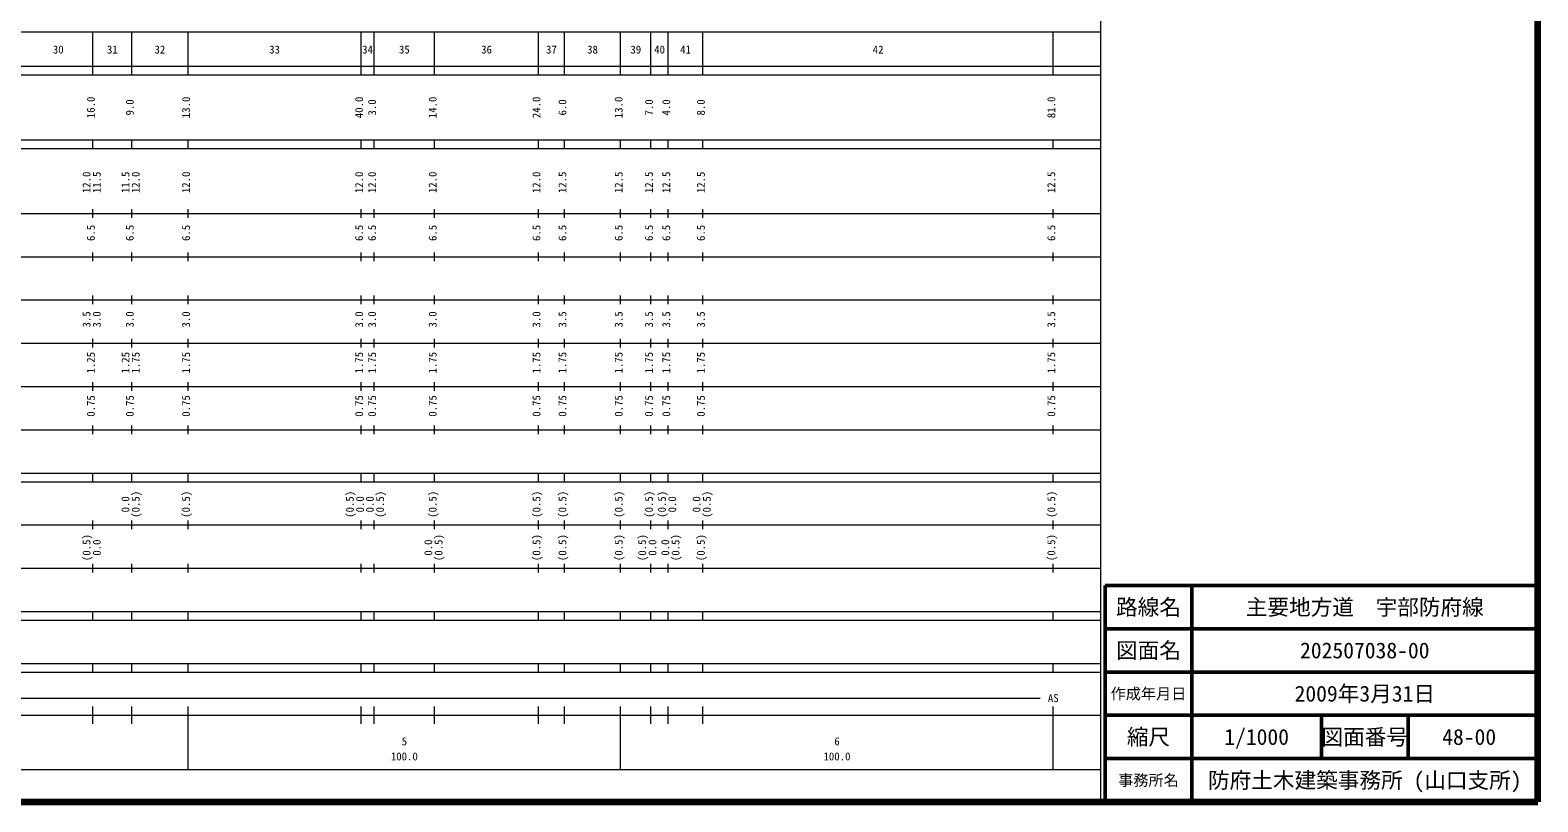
# Model space of a CAD drawing. Units: millimetres on the paper, enlarged 1000 times. Extents: x 40000 to 680000, y 20000 to 380000.
# Drawn here: x 331509 to 680000, y 20000 to 198357 of the extents above; entities that cross this region are included whole.
import ezdxf
from ezdxf.enums import TextEntityAlignment as Align

# ---------------------------------------------------------------- set-up
doc = ezdxf.new("R2010")
doc.units = ezdxf.units.MM
doc.header["$LTSCALE"] = 1000
for name, color, linetype, lineweight in [('M-TTL', 2, 'Continuous', 140), ('M-TTL-BAND', 7, 'Continuous', 13), ('M-TTL-FRAM', 2, 'Continuous', 50), ('M-TTL-LINE', 7, 'Continuous', 50)]:
    doc.layers.add(name, color=color, linetype=linetype, lineweight=lineweight)
doc.layers.add('M-TTL-TXT', color=7, linetype='Continuous')
doc.styles.add('ＭＳ ゴシック', font='')
doc.styles.get('ＭＳ ゴシック').set_extended_font_data('MS Gothic')

msp = doc.modelspace()

# ---------------------------------------------------------------- linework, layer by layer
at = {"layer": 'M-TTL'}
for p, q in [((680000, 20000), (680000, 380000)), ((40000, 20000), (680000, 20000))]:
    msp.add_line(p, q, dxfattribs=at)
at = {"layer": 'M-TTL-BAND'}
for p, q in [((579000, 20000), (579000, 370000)), ((68000, 198000), (579000, 198000)), ((346000, 188000), (346000, 198000)), ((355000, 188000), (355000, 198000)), ((368000, 188000), (368000, 198000)), ((408000, 188000), (408000, 198000)), ((411000, 188000), (411000, 198000)), ((425000, 188000), (425000, 198000)), ((449000, 188000), (449000, 198000)), ((455000, 188000), (455000, 198000)), ((468000, 188000), (468000, 198000)), ((475000, 188000), (475000, 198000)), ((479000, 188000), (479000, 198000)), ((487000, 188000), (487000, 198000)), ((568000, 188000), (568000, 198000)), ((40000, 190000), (579000, 190000)), ((40000, 188000), (579000, 188000)), ((40000, 173000), (579000, 173000)), ((40000, 171000), (579000, 171000)), ((346000, 171000), (346000, 173000)), ((355000, 171000), (355000, 173000)), ((368000, 171000), (368000, 173000)), ((408000, 171000), (408000, 173000)), ((411000, 171000), (411000, 173000)), ((425000, 171000), (425000, 173000)), ((449000, 171000), (449000, 173000)), ((455000, 171000), (455000, 173000)), ((468000, 171000), (468000, 173000)), ((475000, 171000), (475000, 173000)), ((479000, 171000), (479000, 173000)), ((487000, 171000), (487000, 173000)), ((568000, 171000), (568000, 173000)), ((346000, 155000), (346000, 157000)), ((355000, 155000), (355000, 157000)), ((368000, 155000), (368000, 157000)), ((408000, 155000), (408000, 157000)), ((411000, 155000), (411000, 157000)), ((425000, 155000), (425000, 157000)), ((449000, 155000), (449000, 157000)), ((455000, 155000), (455000, 157000)), ((468000, 155000), (468000, 157000)), ((475000, 155000), (475000, 157000)), ((479000, 155000), (479000, 157000)), ((487000, 155000), (487000, 157000)), ((568000, 155000), (568000, 157000)), ((40000, 156000), (579000, 156000)), ((346000, 145000), (346000, 147000)), ((355000, 145000), (355000, 147000)), ((368000, 145000), (368000, 147000)), ((408000, 145000), (408000, 147000)), ((411000, 145000), (411000, 147000)), ((425000, 145000), (425000, 147000)), ((449000, 145000), (449000, 147000)), ((455000, 145000), (455000, 147000)), ((468000, 145000), (468000, 147000)), ((475000, 145000), (475000, 147000)), ((479000, 145000), (479000, 147000)), ((487000, 145000), (487000, 147000)), ((568000, 145000), (568000, 147000)), ((46000, 146000), (579000, 146000)), ((52000, 136000), (579000, 136000)), ((346000, 135000), (346000, 137000)), ((355000, 135000), (355000, 137000)), ((368000, 135000), (368000, 137000)), ((408000, 135000), (408000, 137000)), ((411000, 135000), (411000, 137000)), ((425000, 135000), (425000, 137000)), ((449000, 135000), (449000, 137000)), ((455000, 135000), (455000, 137000)), ((468000, 135000), (468000, 137000)), ((475000, 135000), (475000, 137000)), ((479000, 135000), (479000, 137000)), ((487000, 135000), (487000, 137000)), ((568000, 135000), (568000, 137000)), ((46000, 126000), (579000, 126000)), ((346000, 125000), (346000, 127000)), ((355000, 125000), (355000, 127000)), ((368000, 125000), (368000, 127000)), ((408000, 125000), (408000, 127000)), ((411000, 125000), (411000, 127000)), ((425000, 125000), (425000, 127000)), ((449000, 125000), (449000, 127000)), ((455000, 125000), (455000, 127000)), ((468000, 125000), (468000, 127000)), ((475000, 125000), (475000, 127000)), ((479000, 125000), (479000, 127000)), ((487000, 125000), (487000, 127000)), ((568000, 125000), (568000, 127000)), ((52000, 116000), (579000, 116000)), ((346000, 115000), (346000, 117000)), ((355000, 115000), (355000, 117000)), ((368000, 115000), (368000, 117000)), ((408000, 115000), (408000, 117000)), ((411000, 115000), (411000, 117000)), ((425000, 115000), (425000, 117000)), ((449000, 115000), (449000, 117000)), ((455000, 115000), (455000, 117000)), ((468000, 115000), (468000, 117000)), ((475000, 115000), (475000, 117000)), ((479000, 115000), (479000, 117000)), ((487000, 115000), (487000, 117000)), ((568000, 115000), (568000, 117000)), ((46000, 106000), (579000, 106000)), ((346000, 105000), (346000, 107000)), ((355000, 105000), (355000, 107000)), ((368000, 105000), (368000, 107000)), ((408000, 105000), (408000, 107000)), ((411000, 105000), (411000, 107000)), ((425000, 105000), (425000, 107000)), ((449000, 105000), (449000, 107000)), ((455000, 105000), (455000, 107000)), ((468000, 105000), (468000, 107000)), ((475000, 105000), (475000, 107000)), ((479000, 105000), (479000, 107000)), ((487000, 105000), (487000, 107000)), ((568000, 105000), (568000, 107000)), ((40000, 96000), (579000, 96000)), ((346000, 94000), (346000, 96000)), ((355000, 94000), (355000, 96000)), ((368000, 94000), (368000, 96000)), ((408000, 94000), (408000, 96000)), ((411000, 94000), (411000, 96000)), ((425000, 94000), (425000, 96000)), ((449000, 94000), (449000, 96000)), ((455000, 94000), (455000, 96000)), ((468000, 94000), (468000, 96000)), ((475000, 94000), (475000, 96000)), ((479000, 94000), (479000, 96000)), ((487000, 94000), (487000, 96000)), ((568000, 94000), (568000, 96000)), ((40000, 94000), (579000, 94000)), ((49000, 84000), (579000, 84000)), ((346000, 83000), (346000, 85000)), ((355000, 83000), (355000, 85000)), ((368000, 83000), (368000, 85000)), ((408000, 83000), (408000, 85000)), ((411000, 83000), (411000, 85000)), ((425000, 83000), (425000, 85000)), ((449000, 83000), (449000, 85000)), ((455000, 83000), (455000, 85000)), ((468000, 83000), (468000, 85000)), ((475000, 83000), (475000, 85000)), ((479000, 83000), (479000, 85000)), ((487000, 83000), (487000, 85000)), ((568000, 83000), (568000, 85000)), ((40000, 74000), (579000, 74000)), ((346000, 73000), (346000, 75000)), ((355000, 73000), (355000, 75000)), ((368000, 73000), (368000, 75000)), ((408000, 73000), (408000, 75000)), ((411000, 73000), (411000, 75000)), ((425000, 73000), (425000, 75000)), ((449000, 73000), (449000, 75000)), ((455000, 73000), (455000, 75000)), ((468000, 73000), (468000, 75000)), ((475000, 73000), (475000, 75000)), ((479000, 73000), (479000, 75000)), ((487000, 73000), (487000, 75000)), ((568000, 73000), (568000, 75000)), ((40000, 64000), (579000, 64000)), ((346000, 62000), (346000, 64000)), ((355000, 62000), (355000, 64000)), ((368000, 62000), (368000, 64000)), ((408000, 62000), (408000, 64000)), ((411000, 62000), (411000, 64000)), ((425000, 62000), (425000, 64000)), ((449000, 62000), (449000, 64000)), ((455000, 62000), (455000, 64000)), ((468000, 62000), (468000, 64000)), ((475000, 62000), (475000, 64000)), ((479000, 62000), (479000, 64000)), ((487000, 62000), (487000, 64000)), ((568000, 62000), (568000, 64000)), ((40000, 62000), (579000, 62000)), ((40000, 52000), (579000, 52000)), ((40000, 50000), (579000, 50000)), ((346000, 50000), (346000, 52000)), ((355000, 50000), (355000, 52000)), ((368000, 50000), (368000, 52000)), ((408000, 50000), (408000, 52000)), ((411000, 50000), (411000, 52000)), ((425000, 50000), (425000, 52000)), ((449000, 50000), (449000, 52000)), ((455000, 50000), (455000, 52000)), ((468000, 50000), (468000, 52000)), ((475000, 50000), (475000, 52000)), ((479000, 50000), (479000, 52000)), ((487000, 50000), (487000, 52000)), ((568000, 50000), (568000, 52000)), ((71000, 44000), (565000, 44000)), ((346000, 38000), (346000, 42000)), ((355000, 38000), (355000, 42000)), ((368000, 27500), (368000, 42000)), ((408000, 38000), (408000, 42000)), ((411000, 38000), (411000, 42000)), ((425000, 38000), (425000, 42000)), ((449000, 38000), (449000, 42000)), ((455000, 38000), (455000, 42000)), ((468000, 27500), (468000, 42000)), ((475000, 38000), (475000, 42000)), ((479000, 38000), (479000, 42000)), ((487000, 38000), (487000, 42000)), ((568000, 27500), (568000, 42000)), ((40000, 40000), (579000, 40000)), ((68000, 27500), (579000, 27500))]:
    msp.add_line(p, q, dxfattribs=at)
at = {"layer": 'M-TTL-FRAM'}
for p, q in [((680000, 70000), (580000, 70000)), ((580000, 70000), (580000, 20000))]:
    msp.add_line(p, q, dxfattribs=at)
at = {"layer": 'M-TTL-LINE'}
for p, q in [((600000, 70000), (600000, 20000)), ((680000, 60000), (580000, 60000)), ((680000, 50000), (580000, 50000)), ((680000, 40000), (580000, 40000)), ((630000, 40000), (630000, 30000)), ((650000, 40000), (650000, 30000)), ((680000, 30000), (580000, 30000))]:
    msp.add_line(p, q, dxfattribs=at)

# ---------------------------------------------------------------- texts
at = {"layer": 'M-TTL-BAND', "style": 'ＭＳ ゴシック'}
for s, p in [('30', (338000, 192405)), ('31', (350500, 192405)), ('32', (361500, 192405)), ('33', (388000, 192405)), ('34', (409500, 192405)), ('35', (418000, 192405)), ('36', (437000, 192405)), ('37', (452000, 192405)), ('38', (461500, 192405)), ('39', (471500, 192405)), ('40', (477000, 192405)), ('41', (483000, 192405)), ('42', (527500, 192405)), ('AS', (568000, 42500)), ('5', (418000, 32523)), ('6', (518000, 32523)), ('100.0', (418000, 29033)), ('100.0', (518000, 29033))]:
    msp.add_text(s, height=1833, dxfattribs=at).set_placement(p, align=Align.BOTTOM_CENTER)
for s, p in [('16.0', (347000, 180500)), ('9.0', (356000, 180500)), ('13.0', (369000, 180500)), ('40.0', (409000, 180500)), ('3.0', (412000, 180500)), ('14.0', (426000, 180500)), ('24.0', (450000, 180500)), ('6.0', (456000, 180500)), ('13.0', (469000, 180500)), ('7.0', (476000, 180500)), ('4.0', (480000, 180500)), ('8.0', (488000, 180500)), ('81.0', (569000, 180500)), ('12.0', (346000, 163174)), ('11.5', (348370, 163174)), ('11.5', (355000, 163174)), ('12.0', (357370, 163174)), ('12.0', (369000, 163174)), ('12.0', (409000, 163174)), ('12.0', (412000, 163174)), ('12.0', (426000, 163174)), ('12.0', (450000, 163174)), ('12.5', (456000, 163174)), ('12.5', (469000, 163174)), ('12.5', (476000, 163174)), ('12.5', (480000, 163174)), ('12.5', (488000, 163174)), ('12.5', (569000, 163174)), ('6.5', (347000, 151500)), ('6.5', (356000, 151500)), ('6.5', (369000, 151500)), ('6.5', (409000, 151500)), ('6.5', (412000, 151500)), ('6.5', (426000, 151500)), ('6.5', (450000, 151500)), ('6.5', (456000, 151500)), ('6.5', (469000, 151500)), ('6.5', (476000, 151500)), ('6.5', (480000, 151500)), ('6.5', (488000, 151500)), ('6.5', (569000, 151500)), ('3.5', (346000, 131500)), ('3.0', (348370, 131500)), ('3.0', (356000, 131500)), ('3.0', (369000, 131500)), ('3.0', (409000, 131500)), ('3.0', (412000, 131500)), ('3.0', (426000, 131500)), ('3.0', (450000, 131500)), ('3.5', (456000, 131500)), ('3.5', (469000, 131500)), ('3.5', (476000, 131500)), ('3.5', (480000, 131500)), ('3.5', (488000, 131500)), ('3.5', (569000, 131500)), ('1.25', (347000, 121500)), ('1.25', (355000, 121500)), ('1.75', (357370, 121500)), ('1.75', (369000, 121500)), ('1.75', (409000, 121500)), ('1.75', (412000, 121500)), ('1.75', (426000, 121500)), ('1.75', (450000, 121500)), ('1.75', (456000, 121500)), ('1.75', (469000, 121500)), ('1.75', (476000, 121500)), ('1.75', (480000, 121500)), ('1.75', (488000, 121500)), ('1.75', (569000, 121500)), ('0.75', (347000, 111500)), ('0.75', (356000, 111500)), ('0.75', (369000, 111500)), ('0.75', (409000, 111500)), ('0.75', (412000, 111500)), ('0.75', (426000, 111500)), ('0.75', (450000, 111500)), ('0.75', (456000, 111500)), ('0.75', (469000, 111500)), ('0.75', (476000, 111500)), ('0.75', (480000, 111500)), ('0.75', (488000, 111500)), ('0.75', (569000, 111500)), ('(0.5)', (357370, 88764)), ('(0.5)', (369000, 88764)), ('(0.5)', (406860, 88764)), ('(0.5)', (413851, 88764)), ('(0.5)', (426000, 88764)), ('(0.5)', (450000, 88764)), ('(0.5)', (456000, 88764)), ('(0.5)', (469000, 88764)), ('(0.5)', (476000, 88764)), ('(0.5)', (479000, 88764)), ('(0.5)', (489370, 88764)), ('(0.5)', (569000, 88764)), ('0.0', (355000, 88764)), ('0.0', (409230, 88764)), ('0.0', (411481, 88764)), ('0.0', (481370, 88764)), ('0.0', (487000, 88764)), ('(0.5)', (346000, 78764)), ('0.0', (348370, 78764)), ('0.0', (425000, 78764)), ('(0.5)', (427370, 78764)), ('(0.5)', (450000, 78764)), ('(0.5)', (456000, 78764)), ('(0.5)', (469000, 78764)), ('(0.5)', (474436, 78764)), ('0.0', (476806, 78764)), ('0.0', (479768, 78764)), ('(0.5)', (482138, 78764)), ('(0.5)', (488000, 78764)), ('(0.5)', (569000, 78764))]:
    msp.add_text(s, height=1833, rotation=90, dxfattribs=at).set_placement(p, align=Align.BOTTOM_CENTER)
at = {"layer": 'M-TTL-TXT', "style": 'ＭＳ ゴシック'}
for s, height, p in [('路線名', 3666, (590000, 65000)), ('主要地方道\u3000宇部防府線', 3666, (640000, 65000)), ('図面名', 3666, (590000, 55000)), ('202507038-00', 3666, (640000, 55000)), ('作成年月日', 2566, (590000, 45000)), ('2009年3月31日', 3666, (640000, 45000)), ('縮尺', 3666, (590000, 35000)), ('1/1000', 3666, (615000, 35000)), ('図面番号', 3666, (640000, 35000)), ('48-00', 3666, (664125, 35000)), ('事務所名', 2566, (590000, 25000)), ('防府土木建築事務所 (山口支所)', 3666, (640000, 25000))]:
    msp.add_text(s, height=height, dxfattribs=at).set_placement(p, align=Align.MIDDLE_CENTER)

doc.saveas('drawing.dxf')
